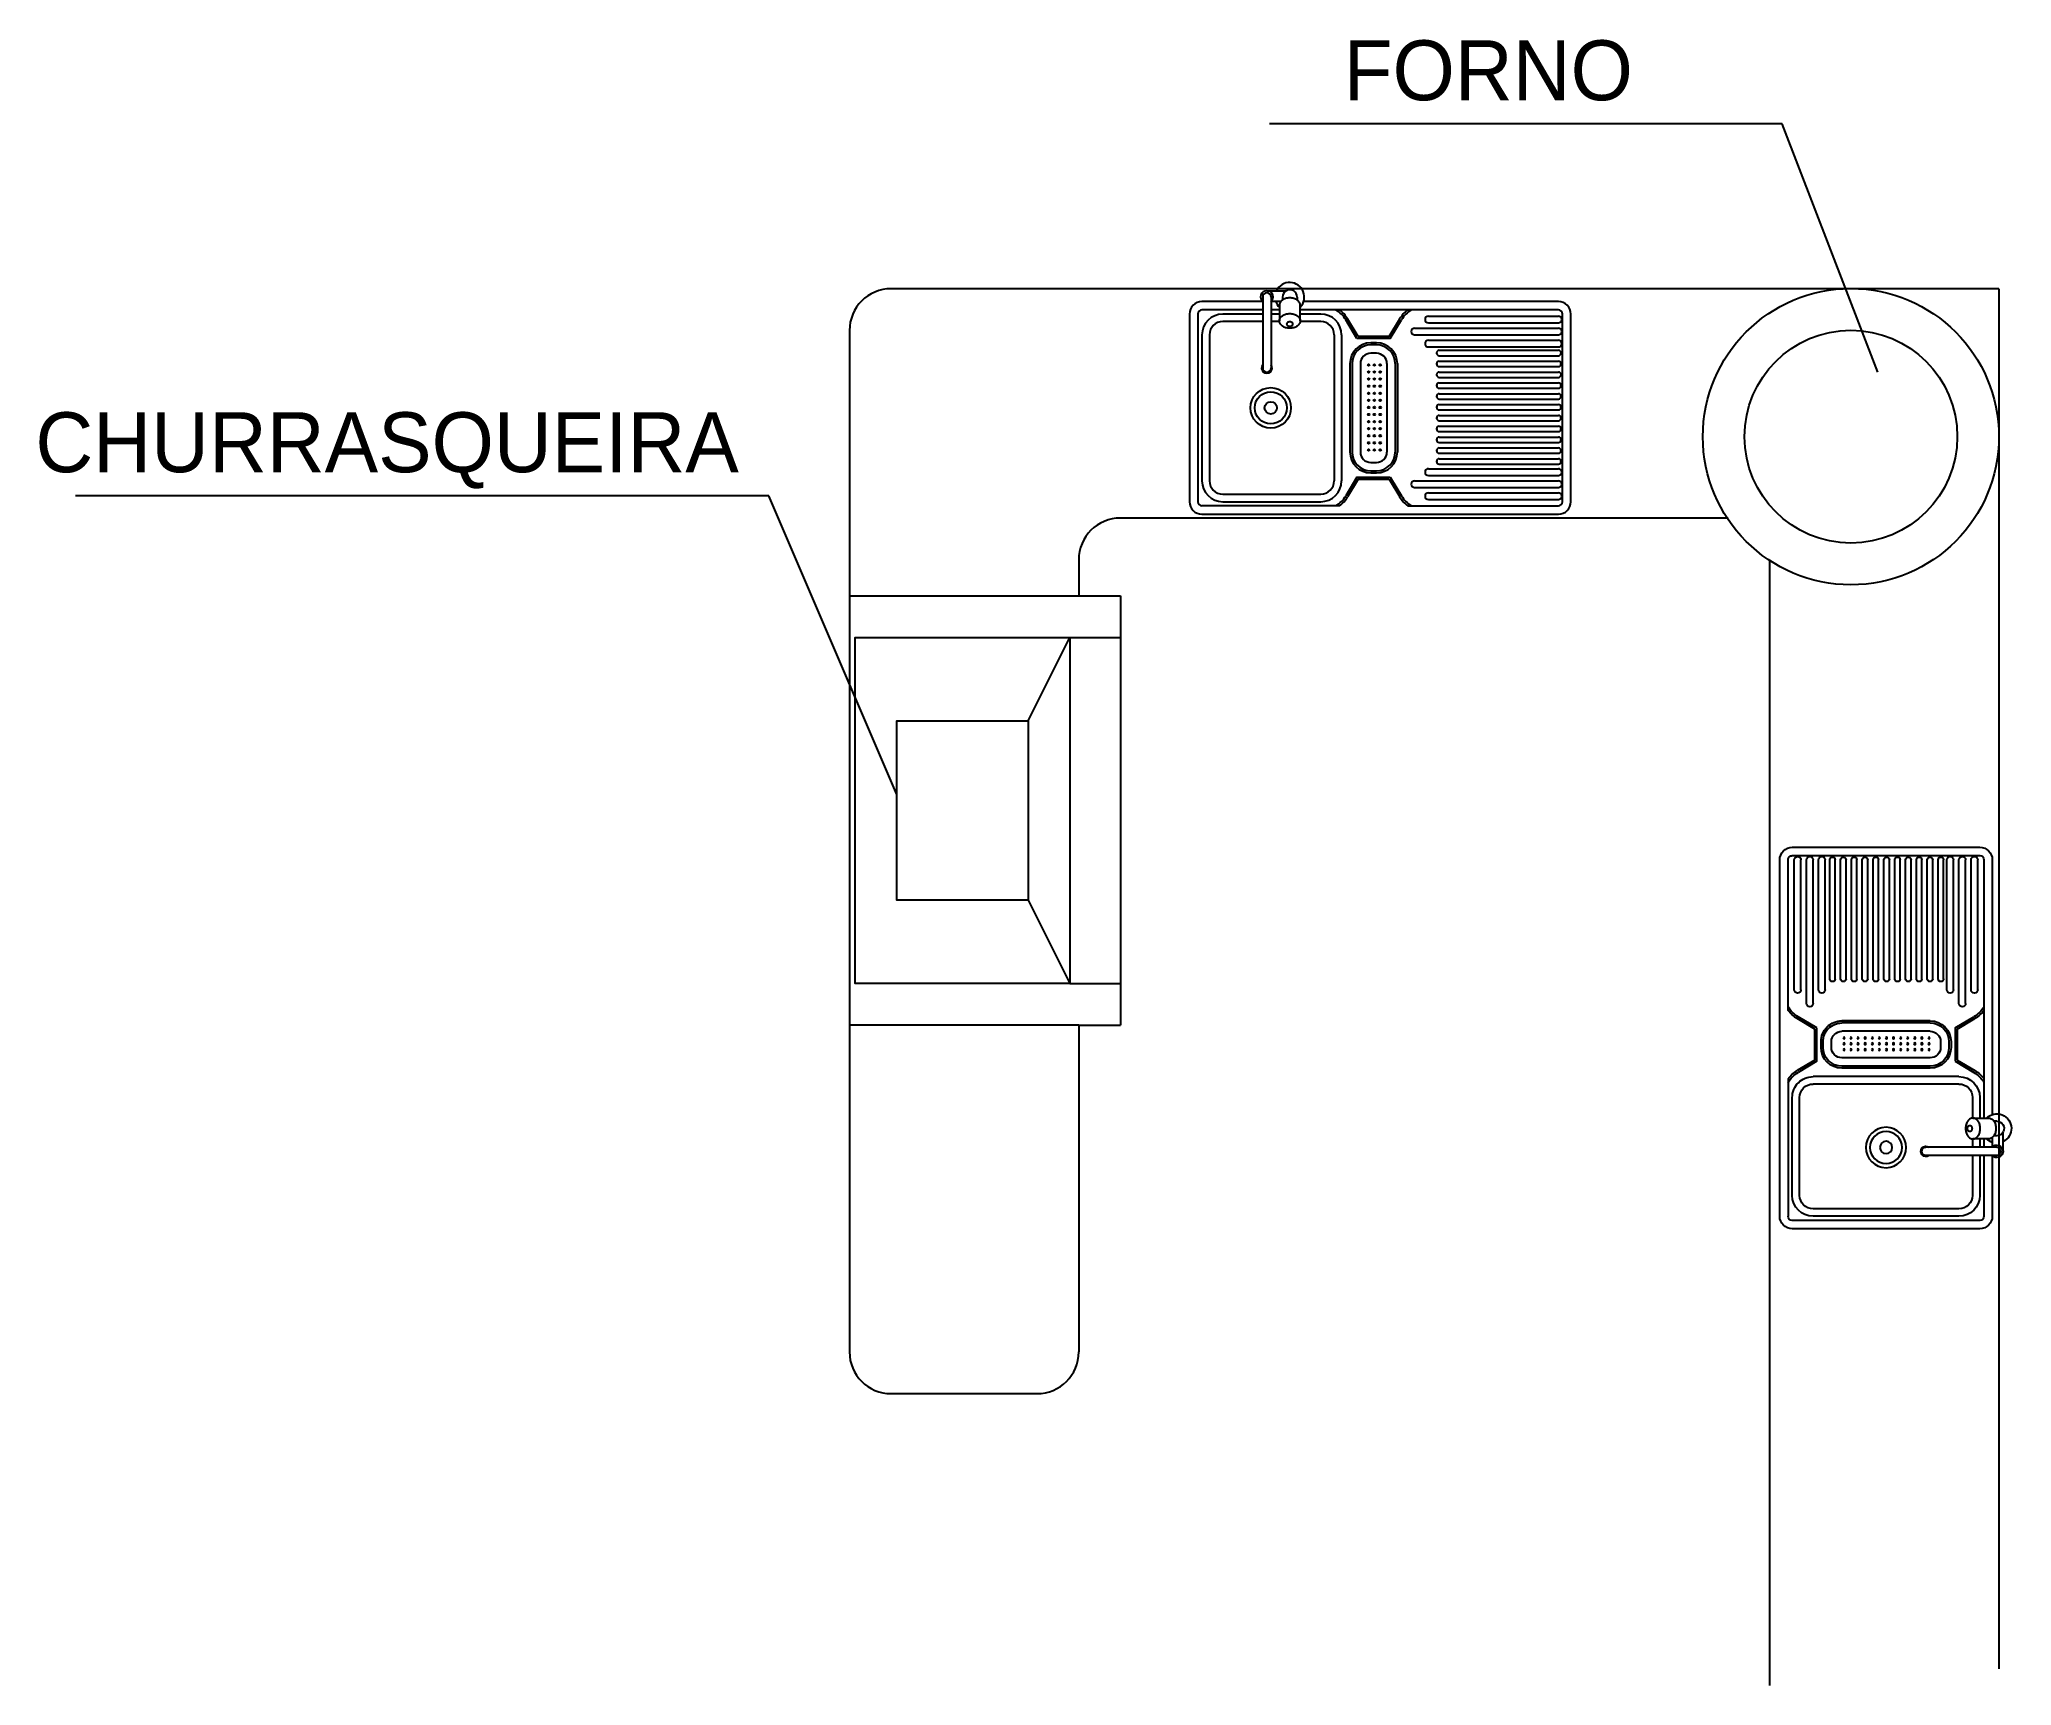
# Model space of a CAD drawing. Header units: millimetres. Extents: x 706.34 to 711.08, y 150.3 to 154.24.
import ezdxf

# ---------------------------------------------------------------- set-up
doc = ezdxf.new("R2010")
doc.units = ezdxf.units.MM
doc.header["$MEASUREMENT"] = 0
doc.layers.add('ACESSORIOS', color=1, linetype='Continuous')
doc.layers.add('textos', color=7, linetype='Continuous')
doc.styles.get("Standard").update_dxf_attribs({"font": 'stylu.ttf'})

# ---------------------------------------------------------------- blocks, each defined once
blk = doc.blocks.new('PIA-COZ-SIMPLES')
for p, q in [((-0.2693, 0), (-0.4149, 0)), ((-0.2593, 0.0257), (-0.2157, 0.0257)), ((-0.2258, 0), (-0.2493, 0)), ((0.4401, 0), (-0.171, 0)), ((-0.4449, -0.03), (-0.4449, -0.48)), ((-0.4249, -0.03), (-0.4249, -0.48)), ((-0.2693, -0.02), (-0.4149, -0.02)), ((-0.2693, -0.03), (-0.3649, -0.03)), ((-0.2293, -0.02), (-0.2493, -0.02)), ((-0.2293, -0.03), (-0.2493, -0.03)), ((0.4401, -0.02), (-0.1793, -0.02)), ((-0.1299, -0.03), (-0.1793, -0.03)), ((-0.0431, -0.089), (-0.0698, -0.0442)), ((-0.0402, -0.084), (-0.0655, -0.0416)), ((0.0341, -0.084), (0.0594, -0.0416)), ((0.0369, -0.089), (0.0636, -0.0442)), ((0.1282, -0.035), (0.4401, -0.035)), ((0.4501, -0.48), (0.4501, -0.03)), ((0.4701, -0.48), (0.4701, -0.03)), ((-0.4149, -0.08), (-0.4149, -0.43)), ((-0.3971, -0.08), (-0.3971, -0.43)), ((-0.2693, -0.0478), (-0.3649, -0.0478)), ((-0.2292, -0.0478), (-0.2493, -0.0478)), ((-0.1299, -0.0478), (-0.1793, -0.0478)), ((-0.0977, -0.08), (-0.0977, -0.43)), ((-0.0799, -0.08), (-0.0799, -0.43)), ((0.0369, -0.089), (-0.0431, -0.089)), ((0.0341, -0.084), (-0.0402, -0.084)), ((0.0953, -0.064), (0.4401, -0.064)), ((0.0953, -0.08), (0.4401, -0.08)), ((0.1282, -0.051), (0.4401, -0.051)), ((0.1282, -0.093), (0.4401, -0.093)), ((0.0038, -0.099), (-0.0099, -0.099)), ((0.0038, -0.104), (-0.0099, -0.104)), ((0.0038, -0.124), (-0.0099, -0.124)), ((-0.0031, -0.124), (-0.0099, -0.124)), ((0.1282, -0.109), (0.4401, -0.109)), ((0.1545, -0.117), (0.4401, -0.117)), ((0.1545, -0.13), (0.4401, -0.13)), ((-0.0599, -0.149), (-0.0599, -0.361)), ((-0.0549, -0.149), (-0.0549, -0.361)), ((-0.0349, -0.149), (-0.0349, -0.361)), ((0.0288, -0.149), (0.0288, -0.361)), ((0.0488, -0.149), (0.0488, -0.361)), ((0.0538, -0.149), (0.0538, -0.361)), ((0.1545, -0.143), (0.4401, -0.143)), ((0.1545, -0.156), (0.4401, -0.156)), ((0.1545, -0.169), (0.4401, -0.169)), ((0.1545, -0.182), (0.4401, -0.182)), ((0.1545, -0.195), (0.4401, -0.195)), ((0.1545, -0.208), (0.4401, -0.208)), ((0.1545, -0.221), (0.4401, -0.221)), ((0.1545, -0.234), (0.4401, -0.234)), ((0.1545, -0.247), (0.4401, -0.247)), ((0.1545, -0.26), (0.4401, -0.26)), ((0.1545, -0.273), (0.4401, -0.273)), ((0.1545, -0.286), (0.4401, -0.286)), ((0.1545, -0.299), (0.4401, -0.299)), ((0.1545, -0.312), (0.4401, -0.312)), ((0.1545, -0.325), (0.4401, -0.325)), ((0.1545, -0.338), (0.4401, -0.338)), ((0.1545, -0.351), (0.4401, -0.351)), ((0.1545, -0.364), (0.4401, -0.364)), ((0.1545, -0.377), (0.4401, -0.377)), ((-0.0431, -0.421), (-0.0698, -0.4658)), ((-0.0431, -0.421), (0.0369, -0.421)), ((-0.0099, -0.386), (0.0038, -0.386)), ((-0.0099, -0.406), (0.0038, -0.406)), ((-0.0099, -0.411), (0.0038, -0.411)), ((0.0369, -0.421), (0.0636, -0.4658)), ((0.1282, -0.401), (0.4401, -0.401)), ((0.1282, -0.417), (0.4401, -0.417)), ((0.1545, -0.39), (0.4401, -0.39)), ((-0.3649, -0.4622), (-0.1299, -0.4622)), ((-0.0402, -0.426), (-0.0655, -0.4684)), ((-0.0402, -0.426), (0.0341, -0.426)), ((0.0341, -0.426), (0.0594, -0.4684)), ((0.0953, -0.43), (0.4401, -0.43)), ((0.0953, -0.446), (0.4401, -0.446)), ((0.1282, -0.459), (0.4401, -0.459)), ((-0.0849, -0.49), (-0.4149, -0.49)), ((-0.4149, -0.51), (0.4401, -0.51)), ((-0.3649, -0.48), (-0.1299, -0.48)), ((0.0788, -0.49), (0.4401, -0.49)), ((0.1282, -0.475), (0.4401, -0.475))]:
    blk.add_line(p, q)
at = {"color": 3}
for p, q in [((-0.2693, 0.0107), (-0.2693, -0.1593)), ((-0.2493, 0.0107), (-0.2493, -0.1593))]:
    blk.add_line(p, q, dxfattribs=at)
at = {"color": 2}
for p, q in [((-0.2218, 0.0107), (-0.2218, 0.0037)), ((-0.1868, 0.0107), (-0.1868, 0.0037))]:
    blk.add_line(p, q, dxfattribs=at)
at = {"color": 3}
for points in [[(-0.2493, 0.0107, 1), (-0.2693, 0.0107, 1)], [(-0.2693, -0.1593, 1), (-0.2493, -0.1593, 1)]]:
    blk.add_lwpolyline(points, format="xyb", dxfattribs=at)
blk.add_lwpolyline([(-0.1793, -0.0465), (-0.1793, -0.0089, 0.133256), (-0.181, -0.0025, 0.106756), (-0.1866, 0.0036, 0.082828), (-0.1944, 0.0074, 0.071352), (-0.2043, 0.0088, 0.071352), (-0.2142, 0.0074, 0.082828), (-0.222, 0.0036, 0.106756), (-0.2275, -0.0025, 0.133256), (-0.2293, -0.0089), (-0.2293, -0.0465, -0.133256), (-0.2275, -0.0401, -0.106756), (-0.222, -0.034, -0.082828), (-0.2142, -0.0302, -0.071352), (-0.2043, -0.0288, -0.071352), (-0.1944, -0.0302, -0.082828), (-0.1866, -0.034, -0.106756), (-0.181, -0.0401, -0.133256), (-0.1793, -0.0465, -0.133256), (-0.181, -0.0529, -0.106756), (-0.1866, -0.059, -0.082828), (-0.1944, -0.0627, -0.071352), (-0.2043, -0.0642, -0.071352), (-0.2142, -0.0627, -0.082828), (-0.222, -0.059, -0.106756), (-0.2275, -0.0529, -0.133256), (-0.2293, -0.0465)], format="xyb")
at = {"color": 2}
blk.add_lwpolyline([(-0.2096, -0.0502, 0.106756), (-0.2113, -0.052, 0.133256), (-0.2118, -0.054, 0.133256), (-0.2113, -0.0559, 0.106756), (-0.2096, -0.0577, 0.082828), (-0.2073, -0.0589, 0.071352), (-0.2043, -0.0593, 0.071352), (-0.2013, -0.0589, 0.082828), (-0.199, -0.0577, 0.106756), (-0.1973, -0.0559, 0.133256), (-0.1968, -0.054, 0.133256), (-0.1973, -0.052, 0.106756), (-0.199, -0.0502, 0.082828), (-0.2013, -0.0491, 0.071352), (-0.2043, -0.0487, 0.071352), (-0.2073, -0.0491, 0.082828)], format="xyb", close=True, dxfattribs=at)
for centre, radius in [((-0.0151, -0.152), 0.00191), ((-0.0151, -0.169), 0.00191), ((-0.0151, -0.186), 0.00191), ((-0.0012, -0.152), 0.00191), ((-0.0012, -0.169), 0.00191), ((-0.0012, -0.186), 0.00191), ((0.0127, -0.152), 0.00191), ((0.0127, -0.169), 0.00191), ((0.0127, -0.186), 0.00191), ((-0.2499, -0.255), 0.0485), ((-0.2499, -0.255), 0.0385), ((-0.0151, -0.203), 0.00191), ((-0.0151, -0.22), 0.00191), ((-0.0151, -0.237), 0.00191), ((-0.0012, -0.203), 0.00191), ((-0.0012, -0.22), 0.00191), ((-0.0012, -0.237), 0.00191), ((0.0127, -0.203), 0.00191), ((0.0127, -0.22), 0.00191), ((0.0127, -0.237), 0.00191), ((-0.2499, -0.255), 0.0148), ((-0.0151, -0.254), 0.00191), ((-0.0151, -0.271), 0.00191), ((-0.0012, -0.254), 0.00191), ((-0.0012, -0.271), 0.00191), ((0.0127, -0.254), 0.00191), ((0.0127, -0.271), 0.00191), ((-0.0151, -0.288), 0.00191), ((-0.0151, -0.305), 0.00191), ((-0.0151, -0.322), 0.00191), ((-0.0012, -0.288), 0.00191), ((-0.0012, -0.305), 0.00191), ((-0.0012, -0.322), 0.00191), ((0.0127, -0.288), 0.00191), ((0.0127, -0.305), 0.00191), ((0.0127, -0.322), 0.00191), ((-0.0151, -0.339), 0.00191), ((-0.0151, -0.356), 0.00191), ((-0.0012, -0.339), 0.00191), ((-0.0012, -0.356), 0.00191), ((0.0127, -0.339), 0.00191), ((0.0127, -0.356), 0.00191)]:
    blk.add_circle(centre, radius)
for centre, radius, start, end in [((-0.2593, 0.0107), 0.015, 311.8103, 228.1897), ((-0.2043, 0.0107), 0.0175, 121.0027, 180), ((-0.2043, 0.0107), 0.0175, 0, 114.62), ((-0.2593, -0.1593), 0.0125, 143.1301, 36.8699)]:
    blk.add_arc(centre, radius, start, end, dxfattribs=at)
for centre, radius, start, end in [((-0.2043, 0.0107), 0.035, 197.8831, 224.4153), ((-0.2043, 0.0107), 0.035, 315.5847, 154.6231), ((-0.2157, 0.0357), 0.01, 270, 294.62), ((-0.4149, -0.03), 0.03, 90, 180), ((-0.4149, -0.03), 0.01, 90, 180), ((-0.3649, -0.08), 0.05, 90, 180), ((-0.1299, -0.08), 0.05, 0, 90), ((-0.1299, -0.08), 0.07, 30.7915, 58.9973), ((-0.1299, -0.08), 0.075, 30.7915, 53.1301), ((0.1238, -0.08), 0.075, 126.8699, 149.2085), ((0.1238, -0.08), 0.07, 121.0027, 149.2085), ((0.1282, -0.043), 0.008, 90, 270), ((0.4401, -0.03), 0.03, 0, 90), ((0.4401, -0.03), 0.01, 0, 90), ((0.4401, -0.043), 0.008, 270, 90), ((-0.3649, -0.08), 0.0322, 90, 180), ((-0.1299, -0.08), 0.0322, 0, 90), ((0.0953, -0.072), 0.008, 90, 270), ((0.1282, -0.101), 0.008, 90, 270), ((0.4401, -0.072), 0.008, 270, 90), ((0.4401, -0.101), 0.008, 270, 90), ((-0.0099, -0.149), 0.05, 90, 180), ((-0.0099, -0.149), 0.045, 90, 180), ((-0.0099, -0.149), 0.025, 90, 180), ((0.0038, -0.149), 0.05, 0, 90), ((0.0038, -0.149), 0.045, 0, 90), ((0.0038, -0.149), 0.025, 0, 90), ((0.1545, -0.1235), 0.0065, 90, 270), ((0.4401, -0.1235), 0.0065, 270, 90), ((0.1545, -0.1495), 0.0065, 90, 270), ((0.1545, -0.1755), 0.0065, 90, 270), ((0.4401, -0.1495), 0.0065, 270, 90), ((0.4401, -0.1755), 0.0065, 270, 90), ((0.1545, -0.2015), 0.0065, 90, 270), ((0.1545, -0.2275), 0.0065, 90, 270), ((0.4401, -0.2015), 0.0065, 270, 90), ((0.4401, -0.2275), 0.0065, 270, 90), ((0.1545, -0.2535), 0.0065, 90, 270), ((0.1545, -0.2795), 0.0065, 90, 270), ((0.4401, -0.2535), 0.0065, 270, 90), ((0.4401, -0.2795), 0.0065, 270, 90), ((0.1545, -0.3055), 0.0065, 90, 270), ((0.1545, -0.3315), 0.0065, 90, 270), ((0.4401, -0.3055), 0.0065, 270, 90), ((0.4401, -0.3315), 0.0065, 270, 90), ((-0.0099, -0.361), 0.05, 180, 270), ((-0.0099, -0.361), 0.045, 180, 270), ((-0.0099, -0.361), 0.025, 180, 270), ((0.0038, -0.361), 0.05, 270, 0), ((0.0038, -0.361), 0.045, 270, 0), ((0.0038, -0.361), 0.025, 270, 0), ((0.1545, -0.3575), 0.0065, 90, 270), ((0.1545, -0.3835), 0.0065, 90, 270), ((0.4401, -0.3575), 0.0065, 270, 90), ((0.4401, -0.3835), 0.0065, 270, 90), ((0.1282, -0.409), 0.008, 90, 270), ((0.4401, -0.409), 0.008, 270, 90), ((-0.3649, -0.43), 0.05, 180, 270), ((-0.3649, -0.43), 0.0322, 180, 270), ((-0.1299, -0.43), 0.05, 270, 0), ((-0.1299, -0.43), 0.0322, 270, 0), ((-0.1299, -0.43), 0.07, 301.0027, 329.2085), ((-0.1299, -0.43), 0.075, 306.8699, 329.2085), ((0.1238, -0.43), 0.075, 210.7915, 233.1301), ((0.1238, -0.43), 0.07, 210.7915, 238.9973), ((0.0953, -0.438), 0.008, 90, 270), ((0.1282, -0.467), 0.008, 90, 270), ((0.4401, -0.438), 0.008, 270, 90), ((0.4401, -0.467), 0.008, 270, 90), ((-0.4149, -0.48), 0.03, 180, 270), ((-0.4149, -0.48), 0.01, 180, 270), ((0.4401, -0.48), 0.03, 270, 0), ((0.4401, -0.48), 0.01, 270, 0)]:
    blk.add_arc(centre, radius, start, end)

msp = doc.modelspace()

# ---------------------------------------------------------------- linework, layer by layer
for p, q in [((710.5259, 154.0421), (709.2961, 154.0421)), ((710.7553, 153.4467), (710.5259, 154.0421)), ((708.0944, 153.15), (706.4315, 153.15)), ((708.4018, 152.4341), (708.0944, 153.15))]:
    msp.add_line(p, q)
at = {"layer": 'ACESSORIOS', "color": 1}
for p, q in [((711.0458, 153.6468), (708.3881, 153.6468)), ((711.0458, 153.6468), (711.0458, 150.3372)), ((708.2881, 153.5468), (708.2881, 151.0968)), ((710.3958, 153.0968), (708.9381, 153.0968)), ((708.8381, 152.9968), (708.8381, 152.9101)), ((710.4958, 150.2968), (710.4958, 152.9968)), ((708.8381, 152.9101), (708.9381, 152.9101)), ((708.9381, 152.9101), (708.9381, 151.8805)), ((708.7171, 152.6101), (708.8171, 152.8101)), ((708.8171, 152.8101), (708.9381, 152.8101)), ((708.7171, 152.1805), (708.8171, 151.9805)), ((708.8171, 151.9805), (708.9381, 151.9805)), ((708.8381, 151.8805), (708.9381, 151.8805)), ((708.8381, 151.8805), (708.8381, 151.0968)), ((708.3881, 150.9968), (708.7381, 150.9968))]:
    msp.add_line(p, q, dxfattribs=at)
for points in [[(708.2881, 152.9101), (708.8381, 152.9101)], [(708.8381, 151.8805), (708.2881, 151.8805)]]:
    msp.add_lwpolyline(points, dxfattribs=at)
for points in [[(708.8171, 151.9805), (708.3018, 151.9805), (708.3018, 152.8101), (708.8171, 152.8101)], [(708.7171, 152.1805), (708.4018, 152.1805), (708.4018, 152.6101), (708.7171, 152.6101)]]:
    msp.add_lwpolyline(points, close=True, dxfattribs=at)
at = {"layer": 'ACESSORIOS'}
for radius in [0.3552, 0.2552]:
    msp.add_circle((710.6906, 153.292), radius, dxfattribs=at)
at = {"layer": 'ACESSORIOS', "color": 1}
for centre, start, end in [((708.3881, 153.5468), 90, 180), ((708.9381, 152.9968), 90, 180), ((708.3881, 151.0968), 180, 270), ((708.7381, 151.0968), 270, 360)]:
    msp.add_arc(centre, 0.1, start, end, dxfattribs=at)

# ---------------------------------------------------------------- block references
msp.add_blockref('PIA-COZ-SIMPLES', (709.5487, 153.6161), dxfattribs=at)
at = {"layer": 'ACESSORIOS', "color": 1, "xscale": -1, "rotation": 270}
msp.add_blockref('PIA-COZ-SIMPLES', (711.0299, 151.8371), dxfattribs=at)

# ---------------------------------------------------------------- texts
at = {"layer": 'textos'}
for s, p in [('FORNO ', (709.4736, 154.0988)), ('CHURRASQUEIRA', (706.335, 153.2067))]:
    msp.add_text(s, height=0.14375, dxfattribs=at).set_placement(p)

doc.saveas('drawing.dxf')
